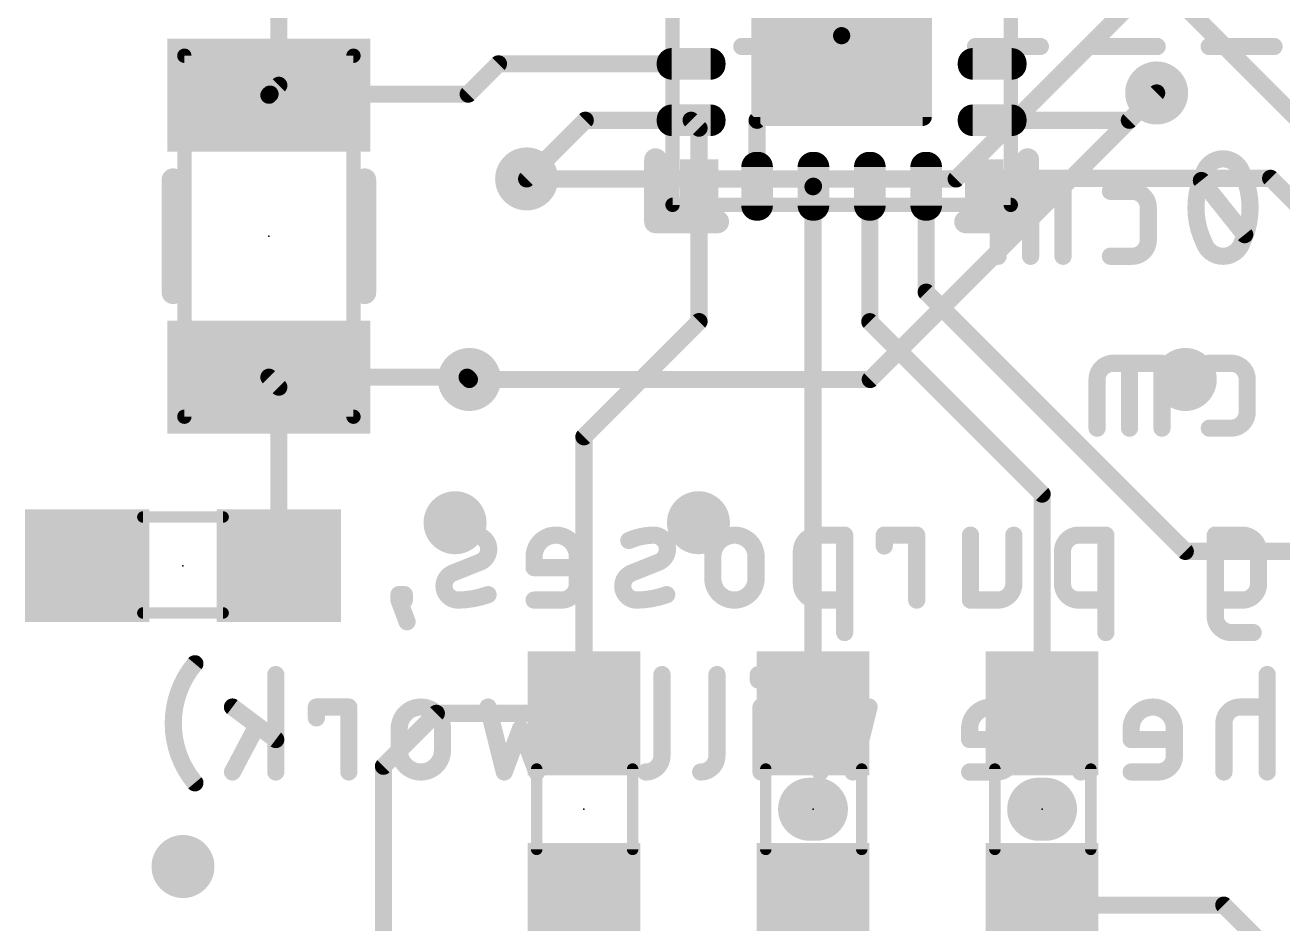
# Model space of a CAD drawing. Extents: x -15.2 to 71.4, y -14.5 to 36.9.
# Drawn here: x 8.76 to 19.92, y 2.79 to 10.76 of the extents above; entities that cross this region are included whole.
import ezdxf

# ---------------------------------------------------------------- set-up
doc = ezdxf.new("R2010")
doc.units = 0
for name, color, linetype in [('1', 12, 'CONTINUOUS'), ('16', 132, 'CONTINUOUS'), ('18', 110, 'CONTINUOUS'), ('21', 41, 'CONTINUOUS'), ('22', 40, 'CONTINUOUS'), ('23', 53, 'CONTINUOUS'), ('51', 53, 'CONTINUOUS')]:
    doc.layers.add(name, color=color, linetype=linetype)

# ---------------------------------------------------------------- blocks, each defined once
blk = doc.blocks.new('RECT')
blk.add_solid([(-0.5, -0.5), (0.5, -0.5), (-0.5, 0.5), (0.5, 0.5)])
blk = doc.blocks.new('RECT44800X97600R95')
at = {"const_width": 0.133}
blk.add_lwpolyline([(0.0735, -0.172), (0.0735, 0.172, 0.4142), (0.007, 0.2385), (-0.007, 0.2385, 0.4142), (-0.0735, 0.172), (-0.0735, -0.172, 0.4142), (-0.007, -0.2385), (0.007, -0.2385, 0.4142)], format="xyb", close=True, dxfattribs=at)
blk.add_solid([(-0.0324, -0.1974), (0.0324, -0.1974), (-0.0324, 0.1974), (0.0324, 0.1974)])
blk = doc.blocks.new('RECT256000X256000R10')
at = {"const_width": 0.08}
blk.add_lwpolyline([(0.76, -0.72), (0.76, 0.72, 0.4142), (0.72, 0.76), (-0.72, 0.76, 0.4142), (-0.76, 0.72), (-0.76, -0.72, 0.4142), (-0.72, -0.76), (0.72, -0.76, 0.4142)], format="xyb", close=True, dxfattribs=at)
blk.add_solid([(-0.74, -0.74), (0.74, -0.74), (-0.74, 0.74), (0.74, 0.74)])
blk = doc.blocks.new('ROUNDV')
at = {"const_width": 0.5}
blk.add_lwpolyline([(0, -0.25, 1), (0, 0.25, 1), (0, -0.25)], format="xyb", dxfattribs=at)

msp = doc.modelspace()

# ---------------------------------------------------------------- linework, layer by layer
at = {"layer": '1', "const_width": 0.1524}
for points in [[(11.01, 11.938), (11.01, 10.228)], [(20.828, 9.144), (18.796, 11.176)], [(16.252, 10.918), (16.002, 10.668)], [(15.252, 9.918), (16.002, 10.668)], [(12.958, 10.418), (12.69, 10.15)], [(14.667, 10.418), (12.958, 10.418)], [(11.01, 10.228), (10.932, 10.15)], [(10.932, 10.15), (10.922, 10.14)], [(12.69, 10.15), (10.932, 10.15)], [(18.796, 10.16), (18.554, 9.918)], [(13.208, 9.398), (13.728, 9.918)], [(13.728, 9.918), (14.667, 9.918)], [(14.667, 9.918), (14.737, 9.848)], [(15.252, 9.333), (15.252, 9.918)], [(18.554, 9.918), (17.337, 9.918)], [(14.737, 9.848), (14.737, 9.403)], [(14.737, 9.403), (14.737, 8.133)], [(15.752, 9.333), (15.748, 9.329)], [(15.748, 9.329), (15.748, 4.66)], [(16.252, 9.333), (16.252, 8.132)], [(16.752, 9.333), (16.752, 8.394)], [(17.267, 9.403), (19.807, 9.403)], [(19.807, 9.403), (20.486, 8.724)], [(16.752, 8.394), (19.05, 6.096)], [(14.737, 8.133), (13.716, 7.112)], [(16.252, 8.132), (17.78, 6.604)], [(11.01, 7.552), (10.922, 7.64)], [(10.922, 7.64), (12.68, 7.64)], [(12.68, 7.64), (12.7, 7.62)], [(11.01, 5.969), (11.01, 7.552)], [(13.716, 7.112), (13.716, 4.66)], [(17.78, 6.604), (17.78, 4.66)], [(19.05, 6.096), (20.486, 6.096)], [(12.407, 4.66), (11.938, 4.191)], [(13.716, 4.66), (12.407, 4.66)], [(11.938, 4.191), (11.938, 0.889)], [(15.748, 2.032), (15.748, 2.96)], [(17.78, 2.96), (19.392, 2.96)], [(19.392, 2.96), (20.32, 2.032)]]:
    msp.add_lwpolyline(points, dxfattribs=at)
at = {"layer": '1', "const_width": 0.0762}
for points in [[(15.9751, 10.6949, 1), (16.0289, 10.6411)], [(16.0289, 10.6411, 1), (15.9751, 10.6949)], [(12.958, 10.4561, 1), (12.958, 10.3799)], [(12.9849, 10.3911, 1), (12.9311, 10.4449)], [(14.667, 10.3799, 1), (14.667, 10.4561)], [(10.9719, 10.228, 1), (11.0481, 10.228)], [(11.0369, 10.2011, 1), (10.9831, 10.2549)], [(10.8951, 10.1669, 1), (10.9489, 10.1131)], [(10.932, 10.1881, 1), (10.932, 10.1119)], [(10.9051, 10.1769, 1), (10.9589, 10.1231)], [(10.9589, 10.1231, 1), (10.9051, 10.1769)], [(12.6631, 10.1769, 1), (12.7169, 10.1231)], [(12.69, 10.1119, 1), (12.69, 10.1881)], [(18.8229, 10.1331, 1), (18.7691, 10.1869)], [(13.728, 9.9561, 1), (13.728, 9.8799)], [(13.7549, 9.8911, 1), (13.7011, 9.9449)], [(14.6939, 9.9449, 1), (14.6401, 9.8911)], [(14.667, 9.8799, 1), (14.667, 9.9561)], [(15.2901, 9.918, 1), (15.2139, 9.918)], [(15.2251, 9.9449, 1), (15.2789, 9.8911)], [(17.337, 9.9561, 1), (17.337, 9.8799)], [(18.5271, 9.9449, 1), (18.5809, 9.8911)], [(18.554, 9.8799, 1), (18.554, 9.9561)], [(14.7751, 9.848, 1), (14.6989, 9.848)], [(14.7101, 9.8211, 1), (14.7639, 9.8749)], [(13.1811, 9.4249, 1), (13.2349, 9.3711)], [(14.7751, 9.403, 1), (14.6989, 9.403)], [(14.6989, 9.403, 1), (14.7751, 9.403)], [(15.2139, 9.333, 1), (15.2901, 9.333)], [(15.7861, 9.329, 1), (15.7099, 9.329)], [(15.7211, 9.3559, 1), (15.7749, 9.3021)], [(15.7789, 9.3061, 1), (15.7251, 9.3599)], [(16.2901, 9.333, 1), (16.2139, 9.333)], [(16.7901, 9.333, 1), (16.7139, 9.333)], [(17.267, 9.4411, 1), (17.267, 9.3649)], [(19.8339, 9.4299, 1), (19.7801, 9.3761)], [(19.807, 9.3649, 1), (19.807, 9.4411)], [(16.7139, 8.394, 1), (16.7901, 8.394)], [(16.7789, 8.4209, 1), (16.7251, 8.3671)], [(14.6989, 8.133, 1), (14.7751, 8.133)], [(14.7639, 8.1061, 1), (14.7101, 8.1599)], [(16.2139, 8.132, 1), (16.2901, 8.132)], [(16.2789, 8.1589, 1), (16.2251, 8.1051)], [(10.922, 7.6781, 1), (10.922, 7.6019)], [(10.9489, 7.6669, 1), (10.8951, 7.6131)], [(12.7069, 7.6669, 1), (12.6531, 7.6131)], [(12.68, 7.6019, 1), (12.68, 7.6781)], [(11.0481, 7.552, 1), (10.9719, 7.552)], [(10.9831, 7.5251, 1), (11.0369, 7.5789)], [(12.6731, 7.5931, 1), (12.7269, 7.6469)], [(13.7541, 7.112, 1), (13.6779, 7.112)], [(13.6891, 7.1389, 1), (13.7429, 7.0851)], [(17.8181, 6.604, 1), (17.7419, 6.604)], [(17.7531, 6.5771, 1), (17.8069, 6.6309)], [(19.05, 6.1341, 1), (19.05, 6.0579)], [(19.0231, 6.0691, 1), (19.0769, 6.1229)], [(10.9719, 5.969, 1), (11.0481, 5.969)], [(12.407, 4.6981, 1), (12.407, 4.6219)], [(12.4339, 4.6331, 1), (12.3801, 4.6869)], [(13.6779, 4.66, 1), (13.7541, 4.66)], [(13.716, 4.6219, 1), (13.716, 4.6981)], [(15.7099, 4.66, 1), (15.7861, 4.66)], [(17.7419, 4.66, 1), (17.8181, 4.66)], [(11.9761, 4.191, 1), (11.8999, 4.191)], [(11.9111, 4.2179, 1), (11.9649, 4.1641)], [(15.7861, 2.96, 1), (15.7099, 2.96)], [(17.78, 2.9981, 1), (17.78, 2.9219)], [(19.4189, 2.9869, 1), (19.3651, 2.9331)], [(19.392, 2.9219, 1), (19.392, 2.9981)]]:
    msp.add_lwpolyline(points, format="xyb", dxfattribs=at)
at = {"layer": '16', "const_width": 0.1524}
for points in [[(18.796, 11.176), (17.018, 9.398)], [(16.256, 7.62), (18.796, 10.16)], [(17.018, 9.398), (13.208, 9.398)], [(12.7, 7.62), (16.256, 7.62)]]:
    msp.add_lwpolyline(points, dxfattribs=at)
at = {"layer": '16', "const_width": 0.0762}
for points in [[(18.8229, 10.1331, 1), (18.7691, 10.1869)], [(13.208, 9.4361, 1), (13.208, 9.3599)], [(16.9911, 9.4249, 1), (17.0449, 9.3711)], [(17.018, 9.3599, 1), (17.018, 9.4361)], [(12.7, 7.6581, 1), (12.7, 7.5819)], [(16.2291, 7.6469, 1), (16.2829, 7.5931)], [(16.256, 7.5819, 1), (16.256, 7.6581)]]:
    msp.add_lwpolyline(points, format="xyb", dxfattribs=at)
at = {"layer": '21'}
for points, const_width in [([(14.352, 9.018), (14.352, 9.568)], 0.2032), ([(17.652, 9.568), (17.652, 9.018)], 0.2032), ([(10.072, 8.39), (10.072, 9.39)], 0.2032), ([(11.772, 9.39), (11.772, 8.39)], 0.2032), ([(14.902, 9.018), (14.352, 9.018)], 0.2032), ([(17.652, 9.018), (17.102, 9.018)], 0.2032), ([(15.7785, 3.81), (15.7175, 3.81)], 0.5588), ([(17.8105, 3.81), (17.7495, 3.81)], 0.5588)]:
    msp.add_lwpolyline(points, dxfattribs=dict(at, const_width=const_width))
for points, const_width in [([(14.4028, 9.568, 1), (14.3012, 9.568)], 0.1016), ([(17.7028, 9.568, 1), (17.6012, 9.568)], 0.1016), ([(10.1228, 9.39, 1), (10.0212, 9.39)], 0.1016), ([(11.8228, 9.39, 1), (11.7212, 9.39)], 0.1016), ([(14.352, 9.0688, 1), (14.352, 8.9672)], 0.1016), ([(14.3012, 9.018, 1), (14.4028, 9.018)], 0.1016), ([(14.902, 8.9672, 1), (14.902, 9.0688)], 0.1016), ([(17.102, 9.0688, 1), (17.102, 8.9672)], 0.1016), ([(17.6012, 9.018, 1), (17.7028, 9.018)], 0.1016), ([(17.652, 8.9672, 1), (17.652, 9.0688)], 0.1016), ([(10.0212, 8.39, 1), (10.1228, 8.39)], 0.1016), ([(11.7212, 8.39, 1), (11.8228, 8.39)], 0.1016), ([(15.7175, 3.9497, 1), (15.7175, 3.6703)], 0.2794), ([(15.7785, 3.6703, 1), (15.7785, 3.9497)], 0.2794), ([(17.7495, 3.9497, 1), (17.7495, 3.6703)], 0.2794), ([(17.8105, 3.6703, 1), (17.8105, 3.9497)], 0.2794)]:
    msp.add_lwpolyline(points, format="xyb", dxfattribs=dict(at, const_width=const_width))
at = {"layer": '22', "const_width": 0.1524}
for points in [[(15.6922, 10.572), (15.1164, 10.572)], [(16.7285, 10.572), (16.1527, 10.572)], [(17.7648, 10.572), (17.1891, 10.572)], [(18.8011, 10.572), (18.2254, 10.572)], [(19.8374, 10.572), (19.2617, 10.572)], [(19.5767, 8.9041), (19.1929, 9.3839)], [(17.9658, 9.2879), (17.534, 9.2879)], [(17.6779, 8.7122), (17.6779, 9.2879)], [(17.9658, 8.7122), (17.9658, 9.2879)], [(18.5778, 9.2879), (18.3859, 9.2879)], [(17.3901, 9.144), (17.3901, 8.7122)], [(18.7218, 8.8561), (18.7218, 9.144)], [(18.3859, 8.7122), (18.5778, 8.7122)], [(18.8434, 7.7639), (18.4116, 7.7639)], [(18.5555, 7.1882), (18.5555, 7.7639)], [(18.8434, 7.1882), (18.8434, 7.7639)], [(19.4554, 7.7639), (19.2635, 7.7639)], [(18.2676, 7.62), (18.2676, 7.1882)], [(19.5993, 7.3321), (19.5993, 7.62)], [(19.2635, 7.1882), (19.4554, 7.1882)], [(16.0287, 6.2399), (15.7888, 6.2399)], [(16.0287, 5.3763), (16.0287, 6.2399)], [(16.6679, 6.2399), (16.38, 6.2399)], [(16.38, 6.2399), (16.38, 6.144)], [(16.6679, 5.6642), (16.6679, 6.2399)], [(17.1452, 5.6642), (17.1452, 6.2399)], [(17.529, 6.2399), (17.529, 5.8081)], [(18.3452, 6.2399), (18.1053, 6.2399)], [(18.3452, 5.3763), (18.3452, 6.2399)], [(19.5559, 6.2399), (19.316, 6.2399)], [(19.316, 6.2399), (19.316, 5.5203)], [(15.6449, 6.096), (15.6449, 5.8081)], [(17.9613, 6.096), (17.9613, 5.8081)], [(19.6998, 5.8081), (19.6998, 6.096)], [(12.5537, 5.9041), (12.7936, 6)], [(13.2742, 6.048), (13.2742, 5.9521)], [(13.2742, 5.9521), (13.658, 5.9521)], [(13.658, 5.8081), (13.658, 6.048)], [(14.1387, 5.9041), (14.3786, 6)], [(14.8592, 6.048), (14.8592, 5.8561)], [(15.243, 5.8561), (15.243, 6.048)], [(12.1235, 5.7122), (12.0755, 5.7122)], [(12.0755, 5.7122), (12.0755, 5.6642)], [(12.0755, 5.6642), (12.1235, 5.6642)], [(12.0755, 5.6642), (12.1475, 5.4723)], [(12.1235, 5.6642), (12.1235, 5.7122)], [(13.2742, 5.6642), (13.5141, 5.6642)], [(15.7888, 5.6642), (16.0287, 5.6642)], [(17.385, 5.6642), (17.1452, 5.6642)], [(18.1053, 5.6642), (18.3452, 5.6642)], [(19.316, 5.6642), (19.5559, 5.6642)], [(19.4599, 5.3763), (19.6518, 5.3763)], [(10.9828, 4.1402), (10.9828, 5.0038)], [(14.4082, 5.0038), (14.4082, 4.2841)], [(14.8959, 5.0038), (14.8959, 4.2841)], [(15.311, 5.0038), (15.263, 5.0038)], [(15.263, 5.0038), (15.263, 4.9558)], [(15.263, 4.9558), (15.311, 4.9558)], [(15.311, 4.9558), (15.311, 5.0038)], [(19.7766, 4.1402), (19.7766, 5.0038)], [(10.599, 4.7159), (10.9828, 4.4281)], [(11.6308, 4.7159), (11.3429, 4.7159)], [(11.3429, 4.7159), (11.3429, 4.62)], [(11.6308, 4.1402), (11.6308, 4.7159)], [(13.0095, 4.1402), (12.8655, 4.7159)], [(13.4413, 4.7159), (13.2973, 4.1402)], [(15.287, 4.1402), (15.287, 4.7159)], [(15.8136, 4.1402), (15.6697, 4.7159)], [(16.2454, 4.7159), (16.1015, 4.1402)], [(18.123, 4.7159), (17.8351, 4.7159)], [(17.8351, 4.7159), (17.8351, 4.62)], [(18.123, 4.1402), (18.123, 4.7159)], [(19.7766, 4.7159), (19.5367, 4.7159)], [(10.599, 4.1402), (10.8149, 4.548)], [(12.0776, 4.524), (12.0776, 4.3321)], [(12.4614, 4.3321), (12.4614, 4.524)], [(13.1534, 4.524), (13.0095, 4.1402)], [(13.2973, 4.1402), (13.1534, 4.524)], [(15.9575, 4.524), (15.8136, 4.1402)], [(16.1015, 4.1402), (15.9575, 4.524)], [(17.1372, 4.524), (17.1372, 4.4281)], [(17.521, 4.2841), (17.521, 4.524)], [(18.5698, 4.524), (18.5698, 4.4281)], [(18.9536, 4.2841), (18.9536, 4.524)], [(19.3927, 4.572), (19.3927, 4.1402)], [(17.1372, 4.4281), (17.521, 4.4281)], [(18.5698, 4.4281), (18.9536, 4.4281)], [(17.1372, 4.1402), (17.3771, 4.1402)], [(18.5698, 4.1402), (18.8097, 4.1402)]]:
    msp.add_lwpolyline(points, dxfattribs=at)
at = {"layer": '22'}
for points, const_width in [([(15.1164, 10.6101, 1), (15.1164, 10.5339)], 0.0762), ([(15.6922, 10.5339, 1), (15.6922, 10.6101)], 0.0762), ([(16.1527, 10.6101, 1), (16.1527, 10.5339)], 0.0762), ([(16.7285, 10.5339, 1), (16.7285, 10.6101)], 0.0762), ([(17.1891, 10.6101, 1), (17.1891, 10.5339)], 0.0762), ([(17.7648, 10.5339, 1), (17.7648, 10.6101)], 0.0762), ([(18.2254, 10.6101, 1), (18.2254, 10.5339)], 0.0762), ([(18.8011, 10.5339, 1), (18.8011, 10.6101)], 0.0762), ([(19.2617, 10.6101, 1), (19.2617, 10.5339)], 0.0762), ([(19.8374, 10.5339, 1), (19.8374, 10.6101)], 0.0762), ([(19.3848, 9.5758, 0.3205), (19.2169, 9.4559)], 0.1524), ([(19.5527, 9.4559, 0.3205), (19.3848, 9.5758)], 0.1524), ([(19.3848, 9.6139, 1), (19.3848, 9.5377)], 0.0762), ([(19.3848, 9.5377, 1), (19.3848, 9.6139)], 0.0762), ([(19.2169, 9.4559, 0.1139), (19.1449, 9.144)], 0.1524), ([(19.1809, 9.4682, 1), (19.2529, 9.4435)], 0.0762), ([(19.2511, 9.4392, 1), (19.1826, 9.4725)], 0.0762), ([(19.6247, 9.144, 0.1139), (19.5527, 9.4559)], 0.1524), ([(19.587, 9.4725, 1), (19.5185, 9.4392)], 0.0762), ([(19.5167, 9.4435, 1), (19.5888, 9.4682)], 0.0762), ([(19.2227, 9.4077, 1), (19.1632, 9.3601)], 0.0762), ([(17.534, 9.2879, 0.4142), (17.3901, 9.144)], 0.1524), ([(17.534, 9.326, 1), (17.534, 9.2498)], 0.0762), ([(17.534, 9.2498, 1), (17.534, 9.326)], 0.0762), ([(17.716, 9.2879, 1), (17.6398, 9.2879)], 0.0762), ([(18.0039, 9.2879, 1), (17.9277, 9.2879)], 0.0762), ([(17.9658, 9.2498, 1), (17.9658, 9.326)], 0.0762), ([(18.3859, 9.326, 1), (18.3859, 9.2498)], 0.0762), ([(18.7218, 9.144, 0.4142), (18.5778, 9.2879)], 0.1524), ([(18.5778, 9.326, 1), (18.5778, 9.2498)], 0.0762), ([(18.5778, 9.2498, 1), (18.5778, 9.326)], 0.0762), ([(17.4282, 9.144, 1), (17.352, 9.144)], 0.0762), ([(17.352, 9.144, 1), (17.4282, 9.144)], 0.0762), ([(18.7599, 9.144, 1), (18.6837, 9.144)], 0.0762), ([(18.6837, 9.144, 1), (18.7599, 9.144)], 0.0762), ([(19.1449, 9.144, 0.1139), (19.2169, 8.8321)], 0.1524), ([(19.183, 9.144, 1), (19.1068, 9.144)], 0.0762), ([(19.1068, 9.144, 1), (19.183, 9.144)], 0.0762), ([(19.5527, 8.8321, 0.1139), (19.6247, 9.144)], 0.1524), ([(19.6628, 9.144, 1), (19.5866, 9.144)], 0.0762), ([(19.5866, 9.144, 1), (19.6628, 9.144)], 0.0762), ([(18.5778, 8.7122, 0.4142), (18.7218, 8.8561)], 0.1524), ([(18.7599, 8.8561, 1), (18.6837, 8.8561)], 0.0762), ([(19.547, 8.8803, 1), (19.6065, 8.9279)], 0.0762), ([(18.6837, 8.8561, 1), (18.7599, 8.8561)], 0.0762), ([(19.2169, 8.8321, 0.3205), (19.3848, 8.7122)], 0.1524), ([(19.2529, 8.8445, 1), (19.1809, 8.8198)], 0.0762), ([(19.1826, 8.8154, 1), (19.2511, 8.8488)], 0.0762), ([(19.3848, 8.7122, 0.3205), (19.5527, 8.8321)], 0.1524), ([(19.5185, 8.8488, 1), (19.587, 8.8154)], 0.0762), ([(19.5888, 8.8198, 1), (19.5167, 8.8445)], 0.0762), ([(17.352, 8.7122, 1), (17.4282, 8.7122)], 0.0762), ([(17.6398, 8.7122, 1), (17.716, 8.7122)], 0.0762), ([(17.9277, 8.7122, 1), (18.0039, 8.7122)], 0.0762), ([(18.3859, 8.7503, 1), (18.3859, 8.6741)], 0.0762), ([(18.5778, 8.7503, 1), (18.5778, 8.6741)], 0.0762), ([(18.5778, 8.6741, 1), (18.5778, 8.7503)], 0.0762), ([(19.3848, 8.7503, 1), (19.3848, 8.6741)], 0.0762), ([(19.3848, 8.6741, 1), (19.3848, 8.7503)], 0.0762), ([(18.4116, 7.7639, 0.4142), (18.2676, 7.62)], 0.1524), ([(18.4116, 7.802, 1), (18.4116, 7.7258)], 0.0762), ([(18.4116, 7.7258, 1), (18.4116, 7.802)], 0.0762), ([(18.5936, 7.7639, 1), (18.5174, 7.7639)], 0.0762), ([(18.8815, 7.7639, 1), (18.8053, 7.7639)], 0.0762), ([(18.8434, 7.7258, 1), (18.8434, 7.802)], 0.0762), ([(19.2635, 7.802, 1), (19.2635, 7.7258)], 0.0762), ([(19.5993, 7.62, 0.4142), (19.4554, 7.7639)], 0.1524), ([(19.4554, 7.802, 1), (19.4554, 7.7258)], 0.0762), ([(19.4554, 7.7258, 1), (19.4554, 7.802)], 0.0762), ([(18.3057, 7.62, 1), (18.2295, 7.62)], 0.0762), ([(18.2295, 7.62, 1), (18.3057, 7.62)], 0.0762), ([(19.6374, 7.62, 1), (19.5612, 7.62)], 0.0762), ([(19.5612, 7.62, 1), (19.6374, 7.62)], 0.0762), ([(19.4554, 7.1882, 0.4142), (19.5993, 7.3321)], 0.1524), ([(19.6374, 7.3321, 1), (19.5612, 7.3321)], 0.0762), ([(19.5612, 7.3321, 1), (19.6374, 7.3321)], 0.0762), ([(19.2635, 7.2263, 1), (19.2635, 7.1501)], 0.0762), ([(19.4554, 7.2263, 1), (19.4554, 7.1501)], 0.0762), ([(19.4554, 7.1501, 1), (19.4554, 7.2263)], 0.0762), ([(18.2295, 7.1882, 1), (18.3057, 7.1882)], 0.0762), ([(18.5174, 7.1882, 1), (18.5936, 7.1882)], 0.0762), ([(18.8053, 7.1882, 1), (18.8815, 7.1882)], 0.0762), ([(12.7456, 6.2399, 0.1025), (12.5297, 6.192)], 0.1524), ([(12.5141, 6.2267, 1), (12.5454, 6.1572)], 0.0762), ([(12.7936, 6, 0.8318), (12.7456, 6.2399)], 0.1524), ([(12.7451, 6.278, 1), (12.7462, 6.2018)], 0.0762), ([(12.7462, 6.2018, 1), (12.7451, 6.278)], 0.0762), ([(13.658, 6.048, 1), (13.2742, 6.048)], 0.1524), ([(14.099, 6.2267, 1), (14.1303, 6.1572)], 0.0762), ([(14.3306, 6.2399, 0.1025), (14.1147, 6.192)], 0.1524), ([(14.33, 6.278, 1), (14.3311, 6.2018)], 0.0762), ([(14.3786, 6, 0.8318), (14.3306, 6.2399)], 0.1524), ([(14.3311, 6.2018, 1), (14.33, 6.278)], 0.0762), ([(15.243, 6.048, 1), (14.8592, 6.048)], 0.1524), ([(15.7888, 6.2399, 0.4142), (15.6449, 6.096)], 0.1524), ([(15.7888, 6.278, 1), (15.7888, 6.2018)], 0.0762), ([(15.7888, 6.2018, 1), (15.7888, 6.278)], 0.0762), ([(16.0668, 6.2399, 1), (15.9906, 6.2399)], 0.0762), ([(16.0287, 6.2018, 1), (16.0287, 6.278)], 0.0762), ([(16.38, 6.278, 1), (16.38, 6.2018)], 0.0762), ([(16.4181, 6.2399, 1), (16.3419, 6.2399)], 0.0762), ([(16.706, 6.2399, 1), (16.6298, 6.2399)], 0.0762), ([(16.6679, 6.2018, 1), (16.6679, 6.278)], 0.0762), ([(17.1833, 6.2399, 1), (17.1071, 6.2399)], 0.0762), ([(17.5671, 6.2399, 1), (17.4909, 6.2399)], 0.0762), ([(18.1053, 6.2399, 0.4142), (17.9613, 6.096)], 0.1524), ([(18.1053, 6.278, 1), (18.1053, 6.2018)], 0.0762), ([(18.1053, 6.2018, 1), (18.1053, 6.278)], 0.0762), ([(18.3833, 6.2399, 1), (18.3071, 6.2399)], 0.0762), ([(18.3452, 6.2018, 1), (18.3452, 6.278)], 0.0762), ([(19.316, 6.278, 1), (19.316, 6.2018)], 0.0762), ([(19.3541, 6.2399, 1), (19.2779, 6.2399)], 0.0762), ([(19.6998, 6.096, 0.4142), (19.5559, 6.2399)], 0.1524), ([(19.5559, 6.278, 1), (19.5559, 6.2018)], 0.0762), ([(19.5559, 6.2018, 1), (19.5559, 6.278)], 0.0762), ([(15.683, 6.096, 1), (15.6068, 6.096)], 0.0762), ([(16.3419, 6.144, 1), (16.4181, 6.144)], 0.0762), ([(17.9994, 6.096, 1), (17.9232, 6.096)], 0.0762), ([(19.7379, 6.096, 1), (19.6617, 6.096)], 0.0762), ([(12.7794, 6.0354, 1), (12.8077, 5.9647)], 0.0762), ([(12.8077, 5.9647, 1), (12.7794, 6.0354)], 0.0762), ([(13.3123, 6.048, 1), (13.2361, 6.048)], 0.0762), ([(13.2361, 6.048, 1), (13.3123, 6.048)], 0.0762), ([(13.2742, 5.9902, 1), (13.2742, 5.914)], 0.0762), ([(13.6961, 6.048, 1), (13.6199, 6.048)], 0.0762), ([(13.6199, 6.048, 1), (13.6961, 6.048)], 0.0762), ([(13.658, 5.914, 1), (13.658, 5.9902)], 0.0762), ([(14.3644, 6.0354, 1), (14.3927, 5.9647)], 0.0762), ([(14.3927, 5.9647, 1), (14.3644, 6.0354)], 0.0762), ([(14.8973, 6.048, 1), (14.8211, 6.048)], 0.0762), ([(14.8211, 6.048, 1), (14.8973, 6.048)], 0.0762), ([(15.2811, 6.048, 1), (15.2049, 6.048)], 0.0762), ([(15.2049, 6.048, 1), (15.2811, 6.048)], 0.0762), ([(15.6068, 6.096, 1), (15.683, 6.096)], 0.0762), ([(17.9232, 6.096, 1), (17.9994, 6.096)], 0.0762), ([(19.6617, 6.096, 1), (19.7379, 6.096)], 0.0762), ([(12.5537, 5.9041, 0.8318), (12.6017, 5.6642)], 0.1524), ([(12.5396, 5.9395, 1), (12.5679, 5.8687)], 0.0762), ([(12.5679, 5.8687, 1), (12.5396, 5.9395)], 0.0762), ([(13.2361, 5.9521, 1), (13.3123, 5.9521)], 0.0762), ([(14.1387, 5.9041, 0.8318), (14.1866, 5.6642)], 0.1524), ([(14.1245, 5.9395, 1), (14.1528, 5.8687)], 0.0762), ([(14.1528, 5.8687, 1), (14.1245, 5.9395)], 0.0762), ([(14.8592, 5.8561, 1), (15.243, 5.8561)], 0.1524), ([(14.8973, 5.8561, 1), (14.8211, 5.8561)], 0.0762), ([(15.2811, 5.8561, 1), (15.2049, 5.8561)], 0.0762), ([(13.5141, 5.6642, 0.4142), (13.658, 5.8081)], 0.1524), ([(13.6961, 5.8081, 1), (13.6199, 5.8081)], 0.0762), ([(13.6199, 5.8081, 1), (13.6961, 5.8081)], 0.0762), ([(14.8211, 5.8561, 1), (14.8973, 5.8561)], 0.0762), ([(15.2049, 5.8561, 1), (15.2811, 5.8561)], 0.0762), ([(15.6449, 5.8081, 0.4142), (15.7888, 5.6642)], 0.1524), ([(15.683, 5.8081, 1), (15.6068, 5.8081)], 0.0762), ([(15.6068, 5.8081, 1), (15.683, 5.8081)], 0.0762), ([(17.385, 5.6642, 0.4142), (17.529, 5.8081)], 0.1524), ([(17.5671, 5.8081, 1), (17.4909, 5.8081)], 0.0762), ([(17.4909, 5.8081, 1), (17.5671, 5.8081)], 0.0762), ([(17.9613, 5.8081, 0.4142), (18.1053, 5.6642)], 0.1524), ([(17.9994, 5.8081, 1), (17.9232, 5.8081)], 0.0762), ([(17.9232, 5.8081, 1), (17.9994, 5.8081)], 0.0762), ([(19.5559, 5.6642, 0.4142), (19.6998, 5.8081)], 0.1524), ([(19.7379, 5.8081, 1), (19.6617, 5.8081)], 0.0762), ([(19.6617, 5.8081, 1), (19.7379, 5.8081)], 0.0762), ([(12.0755, 5.7503, 1), (12.0755, 5.6741)], 0.0762), ([(12.1136, 5.7122, 1), (12.0374, 5.7122)], 0.0762), ([(12.0755, 5.7023, 1), (12.0755, 5.6261)], 0.0762), ([(12.1112, 5.6776, 1), (12.0398, 5.6508)], 0.0762), ([(12.0374, 5.6642, 1), (12.1136, 5.6642)], 0.0762), ([(12.1616, 5.7122, 1), (12.0854, 5.7122)], 0.0762), ([(12.0854, 5.6642, 1), (12.1616, 5.6642)], 0.0762), ([(12.1235, 5.6741, 1), (12.1235, 5.7503)], 0.0762), ([(12.1235, 5.6261, 1), (12.1235, 5.7023)], 0.0762), ([(12.6011, 5.7023, 1), (12.6022, 5.6261)], 0.0762), ([(12.6017, 5.6642, 0.083), (12.8656, 5.7122)], 0.1524), ([(12.6022, 5.6261, 1), (12.6011, 5.7023)], 0.0762), ([(12.8785, 5.6763, 1), (12.8527, 5.748)], 0.0762), ([(13.2742, 5.7023, 1), (13.2742, 5.6261)], 0.0762), ([(13.5141, 5.7023, 1), (13.5141, 5.6261)], 0.0762), ([(13.5141, 5.6261, 1), (13.5141, 5.7023)], 0.0762), ([(14.1866, 5.6642, 0.083), (14.4505, 5.7122)], 0.1524), ([(14.1861, 5.7023, 1), (14.1872, 5.6261)], 0.0762), ([(14.1872, 5.6261, 1), (14.1861, 5.7023)], 0.0762), ([(14.4634, 5.6763, 1), (14.4376, 5.748)], 0.0762), ([(15.7888, 5.7023, 1), (15.7888, 5.6261)], 0.0762), ([(15.7888, 5.6261, 1), (15.7888, 5.7023)], 0.0762), ([(16.0287, 5.6261, 1), (16.0287, 5.7023)], 0.0762), ([(16.6298, 5.6642, 1), (16.706, 5.6642)], 0.0762), ([(17.1452, 5.7023, 1), (17.1452, 5.6261)], 0.0762), ([(17.1071, 5.6642, 1), (17.1833, 5.6642)], 0.0762), ([(17.385, 5.7023, 1), (17.385, 5.6261)], 0.0762), ([(17.385, 5.6261, 1), (17.385, 5.7023)], 0.0762), ([(18.1053, 5.7023, 1), (18.1053, 5.6261)], 0.0762), ([(18.1053, 5.6261, 1), (18.1053, 5.7023)], 0.0762), ([(18.3452, 5.6261, 1), (18.3452, 5.7023)], 0.0762), ([(19.316, 5.7023, 1), (19.316, 5.6261)], 0.0762), ([(19.5559, 5.7023, 1), (19.5559, 5.6261)], 0.0762), ([(19.5559, 5.6261, 1), (19.5559, 5.7023)], 0.0762), ([(19.316, 5.5203, 0.4142), (19.4599, 5.3763)], 0.1524), ([(19.3541, 5.5203, 1), (19.2779, 5.5203)], 0.0762), ([(12.1118, 5.4589, 1), (12.1831, 5.4857)], 0.0762), ([(19.2779, 5.5203, 1), (19.3541, 5.5203)], 0.0762), ([(15.9906, 5.3763, 1), (16.0668, 5.3763)], 0.0762), ([(18.3071, 5.3763, 1), (18.3833, 5.3763)], 0.0762), ([(19.4599, 5.4144, 1), (19.4599, 5.3382)], 0.0762), ([(19.4599, 5.3382, 1), (19.4599, 5.4144)], 0.0762), ([(19.6518, 5.3382, 1), (19.6518, 5.4144)], 0.0762), ([(10.2657, 5.0998, 0.1762), (10.0738, 4.572)], 0.1524), ([(10.2949, 5.0753, 1), (10.2365, 5.1242)], 0.0762), ([(11.0209, 5.0038, 1), (10.9447, 5.0038)], 0.0762), ([(14.4463, 5.0038, 1), (14.3701, 5.0038)], 0.0762), ([(14.934, 5.0038, 1), (14.8578, 5.0038)], 0.0762), ([(15.263, 5.0419, 1), (15.263, 4.9657)], 0.0762), ([(15.3011, 5.0038, 1), (15.2249, 5.0038)], 0.0762), ([(15.263, 4.9939, 1), (15.263, 4.9177)], 0.0762), ([(15.3491, 5.0038, 1), (15.2729, 5.0038)], 0.0762), ([(15.311, 4.9657, 1), (15.311, 5.0419)], 0.0762), ([(15.311, 4.9177, 1), (15.311, 4.9939)], 0.0762), ([(19.8147, 5.0038, 1), (19.7385, 5.0038)], 0.0762), ([(15.2249, 4.9558, 1), (15.3011, 4.9558)], 0.0762), ([(15.2729, 4.9558, 1), (15.3491, 4.9558)], 0.0762), ([(10.6218, 4.7464, 1), (10.5761, 4.6855)], 0.0762), ([(11.3429, 4.754, 1), (11.3429, 4.6778)], 0.0762), ([(11.381, 4.7159, 1), (11.3048, 4.7159)], 0.0762), ([(11.6689, 4.7159, 1), (11.5927, 4.7159)], 0.0762), ([(11.6308, 4.6778, 1), (11.6308, 4.754)], 0.0762), ([(12.4614, 4.524, 1), (12.0776, 4.524)], 0.1524), ([(12.9025, 4.7252, 1), (12.8286, 4.7067)], 0.0762), ([(13.4782, 4.7067, 1), (13.4043, 4.7252)], 0.0762), ([(15.3251, 4.7159, 1), (15.2489, 4.7159)], 0.0762), ([(15.7066, 4.7252, 1), (15.6327, 4.7067)], 0.0762), ([(16.2824, 4.7067, 1), (16.2084, 4.7252)], 0.0762), ([(17.521, 4.524, 1), (17.1372, 4.524)], 0.1524), ([(17.8351, 4.754, 1), (17.8351, 4.6778)], 0.0762), ([(17.8732, 4.7159, 1), (17.797, 4.7159)], 0.0762), ([(18.1611, 4.7159, 1), (18.0849, 4.7159)], 0.0762), ([(18.123, 4.6778, 1), (18.123, 4.754)], 0.0762), ([(18.9536, 4.524, 1), (18.5698, 4.524)], 0.1524), ([(19.5367, 4.7159, 0.4142), (19.3927, 4.572)], 0.1524), ([(19.5367, 4.754, 1), (19.5367, 4.6778)], 0.0762), ([(19.5367, 4.6778, 1), (19.5367, 4.754)], 0.0762), ([(19.7766, 4.6778, 1), (19.7766, 4.754)], 0.0762), ([(10.0738, 4.572, 0.1762), (10.2657, 4.0442)], 0.1524), ([(10.1119, 4.572, 1), (10.0357, 4.572)], 0.0762), ([(10.0357, 4.572, 1), (10.1119, 4.572)], 0.0762), ([(10.8485, 4.5302, 1), (10.7812, 4.5658)], 0.0762), ([(11.3048, 4.62, 1), (11.381, 4.62)], 0.0762), ([(12.1157, 4.524, 1), (12.0395, 4.524)], 0.0762), ([(12.4995, 4.524, 1), (12.4233, 4.524)], 0.0762), ([(13.1891, 4.5374, 1), (13.1177, 4.5106)], 0.0762), ([(13.1891, 4.5106, 1), (13.1177, 4.5374)], 0.0762), ([(15.9932, 4.5374, 1), (15.9219, 4.5106)], 0.0762), ([(15.9932, 4.5106, 1), (15.9219, 4.5374)], 0.0762), ([(17.1753, 4.524, 1), (17.0991, 4.524)], 0.0762), ([(17.5591, 4.524, 1), (17.4829, 4.524)], 0.0762), ([(17.797, 4.62, 1), (17.8732, 4.62)], 0.0762), ([(18.6079, 4.524, 1), (18.5317, 4.524)], 0.0762), ([(18.9917, 4.524, 1), (18.9155, 4.524)], 0.0762), ([(19.4308, 4.572, 1), (19.3546, 4.572)], 0.0762), ([(19.3546, 4.572, 1), (19.4308, 4.572)], 0.0762), ([(10.9599, 4.3976, 1), (11.0056, 4.4585)], 0.0762), ([(12.0395, 4.524, 1), (12.1157, 4.524)], 0.0762), ([(12.4233, 4.524, 1), (12.4995, 4.524)], 0.0762), ([(17.0991, 4.524, 1), (17.1753, 4.524)], 0.0762), ([(17.1372, 4.4662, 1), (17.1372, 4.39)], 0.0762), ([(17.0991, 4.4281, 1), (17.1753, 4.4281)], 0.0762), ([(17.4829, 4.524, 1), (17.5591, 4.524)], 0.0762), ([(17.521, 4.39, 1), (17.521, 4.4662)], 0.0762), ([(18.5317, 4.524, 1), (18.6079, 4.524)], 0.0762), ([(18.5698, 4.4662, 1), (18.5698, 4.39)], 0.0762), ([(18.5317, 4.4281, 1), (18.6079, 4.4281)], 0.0762), ([(18.9155, 4.524, 1), (18.9917, 4.524)], 0.0762), ([(18.9536, 4.39, 1), (18.9536, 4.4662)], 0.0762), ([(12.0776, 4.3321, 1), (12.4614, 4.3321)], 0.1524), ([(12.1157, 4.3321, 1), (12.0395, 4.3321)], 0.0762), ([(12.0395, 4.3321, 1), (12.1157, 4.3321)], 0.0762), ([(12.4995, 4.3321, 1), (12.4233, 4.3321)], 0.0762), ([(12.4233, 4.3321, 1), (12.4995, 4.3321)], 0.0762), ([(14.2643, 4.1402, 0.4142), (14.4082, 4.2841)], 0.1524), ([(14.4463, 4.2841, 1), (14.3701, 4.2841)], 0.0762), ([(14.752, 4.1402, 0.4142), (14.8959, 4.2841)], 0.1524), ([(14.934, 4.2841, 1), (14.8578, 4.2841)], 0.0762), ([(17.3771, 4.1402, 0.4142), (17.521, 4.2841)], 0.1524), ([(17.5591, 4.2841, 1), (17.4829, 4.2841)], 0.0762), ([(18.8097, 4.1402, 0.4142), (18.9536, 4.2841)], 0.1524), ([(18.9917, 4.2841, 1), (18.9155, 4.2841)], 0.0762), ([(14.3701, 4.2841, 1), (14.4463, 4.2841)], 0.0762), ([(14.8578, 4.2841, 1), (14.934, 4.2841)], 0.0762), ([(17.4829, 4.2841, 1), (17.5591, 4.2841)], 0.0762), ([(18.9155, 4.2841, 1), (18.9917, 4.2841)], 0.0762), ([(10.5653, 4.158, 1), (10.6326, 4.1224)], 0.0762), ([(10.9447, 4.1402, 1), (11.0209, 4.1402)], 0.0762), ([(11.5927, 4.1402, 1), (11.6689, 4.1402)], 0.0762), ([(12.9738, 4.1536, 1), (13.0451, 4.1268)], 0.0762), ([(12.9725, 4.131, 1), (13.0464, 4.1494)], 0.0762), ([(13.2604, 4.1494, 1), (13.3343, 4.131)], 0.0762), ([(13.2617, 4.1268, 1), (13.333, 4.1536)], 0.0762), ([(14.2643, 4.1783, 1), (14.2643, 4.1021)], 0.0762), ([(14.752, 4.1783, 1), (14.752, 4.1021)], 0.0762), ([(15.2489, 4.1402, 1), (15.3251, 4.1402)], 0.0762), ([(15.7779, 4.1536, 1), (15.8493, 4.1268)], 0.0762), ([(15.7766, 4.131, 1), (15.8506, 4.1494)], 0.0762), ([(16.0645, 4.1494, 1), (16.1384, 4.131)], 0.0762), ([(16.0658, 4.1268, 1), (16.1371, 4.1536)], 0.0762), ([(17.1372, 4.1783, 1), (17.1372, 4.1021)], 0.0762), ([(17.3771, 4.1783, 1), (17.3771, 4.1021)], 0.0762), ([(17.3771, 4.1021, 1), (17.3771, 4.1783)], 0.0762), ([(18.0849, 4.1402, 1), (18.1611, 4.1402)], 0.0762), ([(18.5698, 4.1783, 1), (18.5698, 4.1021)], 0.0762), ([(18.8097, 4.1783, 1), (18.8097, 4.1021)], 0.0762), ([(18.8097, 4.1021, 1), (18.8097, 4.1783)], 0.0762), ([(19.3546, 4.1402, 1), (19.4308, 4.1402)], 0.0762), ([(19.7385, 4.1402, 1), (19.8147, 4.1402)], 0.0762), ([(10.2365, 4.0198, 1), (10.2949, 4.0687)], 0.0762)]:
    msp.add_lwpolyline(points, format="xyb", dxfattribs=dict(at, const_width=const_width))
at = {"layer": '23'}
for p in [(16.002, 10.668), (10.922, 8.89), (10.16, 5.969), (13.716, 3.81), (15.748, 3.81), (17.78, 3.81)]:
    msp.add_point(p, dxfattribs=at)
at = {"layer": '51'}
for points, const_width in [([(14.502, 9.168), (14.502, 12.168)], 0.127), ([(17.502, 12.168), (17.502, 9.168)], 0.127), ([(10.172, 7.29), (10.172, 10.49)], 0.127), ([(10.172, 10.49), (11.672, 10.49)], 0.127), ([(11.672, 10.49), (11.672, 7.29)], 0.127), ([(17.502, 9.168), (14.502, 9.168)], 0.127), ([(11.672, 7.29), (10.172, 7.29)], 0.127), ([(9.804, 6.401), (10.516, 6.401)], 0.1016), ([(9.804, 5.55), (10.516, 5.55)], 0.1016), ([(13.297, 4.166), (13.297, 3.454)], 0.1016), ([(14.148, 4.166), (14.148, 3.454)], 0.1016), ([(15.329, 4.166), (15.329, 3.454)], 0.1016), ([(16.18, 4.166), (16.18, 3.454)], 0.1016), ([(17.361, 4.166), (17.361, 3.454)], 0.1016), ([(18.212, 4.166), (18.212, 3.454)], 0.1016)]:
    msp.add_lwpolyline(points, dxfattribs=dict(at, const_width=const_width))
for points, const_width in [([(10.172, 10.5218, 1), (10.172, 10.4582)], 0.0635), ([(10.2038, 10.49, 1), (10.1402, 10.49)], 0.0635), ([(11.7038, 10.49, 1), (11.6402, 10.49)], 0.0635), ([(11.672, 10.4582, 1), (11.672, 10.5218)], 0.0635), ([(14.502, 9.1998, 1), (14.502, 9.1363)], 0.0635), ([(14.4703, 9.168, 1), (14.5338, 9.168)], 0.0635), ([(17.4703, 9.168, 1), (17.5338, 9.168)], 0.0635), ([(17.502, 9.1363, 1), (17.502, 9.1998)], 0.0635), ([(10.1402, 7.29, 1), (10.2038, 7.29)], 0.0635), ([(10.172, 7.3217, 1), (10.172, 7.2583)], 0.0635), ([(11.6402, 7.29, 1), (11.7038, 7.29)], 0.0635), ([(11.672, 7.2583, 1), (11.672, 7.3217)], 0.0635), ([(9.804, 6.4264, 1), (9.804, 6.3756)], 0.0508), ([(10.516, 6.3756, 1), (10.516, 6.4264)], 0.0508), ([(9.804, 5.5754, 1), (9.804, 5.5246)], 0.0508), ([(10.516, 5.5246, 1), (10.516, 5.5754)], 0.0508), ([(13.3224, 4.166, 1), (13.2716, 4.166)], 0.0508), ([(14.1734, 4.166, 1), (14.1226, 4.166)], 0.0508), ([(15.3544, 4.166, 1), (15.3036, 4.166)], 0.0508), ([(16.2054, 4.166, 1), (16.1546, 4.166)], 0.0508), ([(17.3864, 4.166, 1), (17.3356, 4.166)], 0.0508), ([(18.2374, 4.166, 1), (18.1866, 4.166)], 0.0508), ([(13.2716, 3.454, 1), (13.3224, 3.454)], 0.0508), ([(14.1226, 3.454, 1), (14.1734, 3.454)], 0.0508), ([(15.3036, 3.454, 1), (15.3544, 3.454)], 0.0508), ([(16.1546, 3.454, 1), (16.2054, 3.454)], 0.0508), ([(17.3356, 3.454, 1), (17.3864, 3.454)], 0.0508), ([(18.1866, 3.454, 1), (18.2374, 3.454)], 0.0508)]:
    msp.add_lwpolyline(points, format="xyb", dxfattribs=dict(at, const_width=const_width))

# ---------------------------------------------------------------- block references
at = {"layer": '1'}
for name, p, rotation in [('RECT256000X256000R10', (16.002, 10.668), 270), ('RECT44800X97600R95', (14.667, 10.418), 90), ('RECT44800X97600R95', (17.337, 10.418), 270), ('RECT44800X97600R95', (14.667, 9.918), 90), ('RECT44800X97600R95', (17.337, 9.918), 270)]:
    msp.add_blockref(name, p, dxfattribs=dict(at, rotation=rotation))
at = {"layer": '1', "yscale": 1.8, "rotation": 270}
for p in [(10.922, 10.14), (10.922, 7.64)]:
    msp.add_blockref('RECT', p, dxfattribs=at)
at = {"layer": '1'}
for p in [(15.252, 9.333), (15.752, 9.333), (16.252, 9.333), (16.752, 9.333)]:
    msp.add_blockref('RECT44800X97600R95', p, dxfattribs=at)
at = {"layer": '1', "xscale": 0.34, "yscale": 0.34, "rotation": 270}
for p in [(14.737, 9.403), (17.267, 9.403)]:
    msp.add_blockref('RECT', p, dxfattribs=at)
at = {"layer": '1', "xscale": 1.1}
for p in [(9.31, 5.969), (11.01, 5.969)]:
    msp.add_blockref('RECT', p, dxfattribs=at)
at = {"layer": '1', "xscale": 1.1, "rotation": 270}
for p in [(13.716, 4.66), (15.748, 4.66), (17.78, 4.66), (13.716, 2.96), (15.748, 2.96), (17.78, 2.96)]:
    msp.add_blockref('RECT', p, dxfattribs=at)
at = {"layer": '18', "xscale": 0.5588, "yscale": 0.5588}
for p in [(18.796, 10.16), (18.796, 10.16), (13.208, 9.398), (13.208, 9.398), (12.7, 7.62), (12.7, 7.62), (19.05, 7.62), (19.05, 7.62), (12.573, 6.35), (12.573, 6.35), (14.732, 6.35), (14.732, 6.35), (10.16, 3.302), (10.16, 3.302)]:
    msp.add_blockref('ROUNDV', p, dxfattribs=at)
at = {"layer": '51', "xscale": 0.5001, "yscale": 0.95}
for p in [(9.5719, 5.9741), (10.7402, 5.9741)]:
    msp.add_blockref('RECT', p, dxfattribs=at)
at = {"layer": '51', "xscale": 0.5001, "yscale": 0.95, "rotation": 270}
for p in [(13.7211, 4.3982), (15.7531, 4.3982), (17.7851, 4.3982), (13.7211, 3.2298), (15.7531, 3.2298), (17.7851, 3.2298)]:
    msp.add_blockref('RECT', p, dxfattribs=at)

doc.saveas('drawing.dxf')
